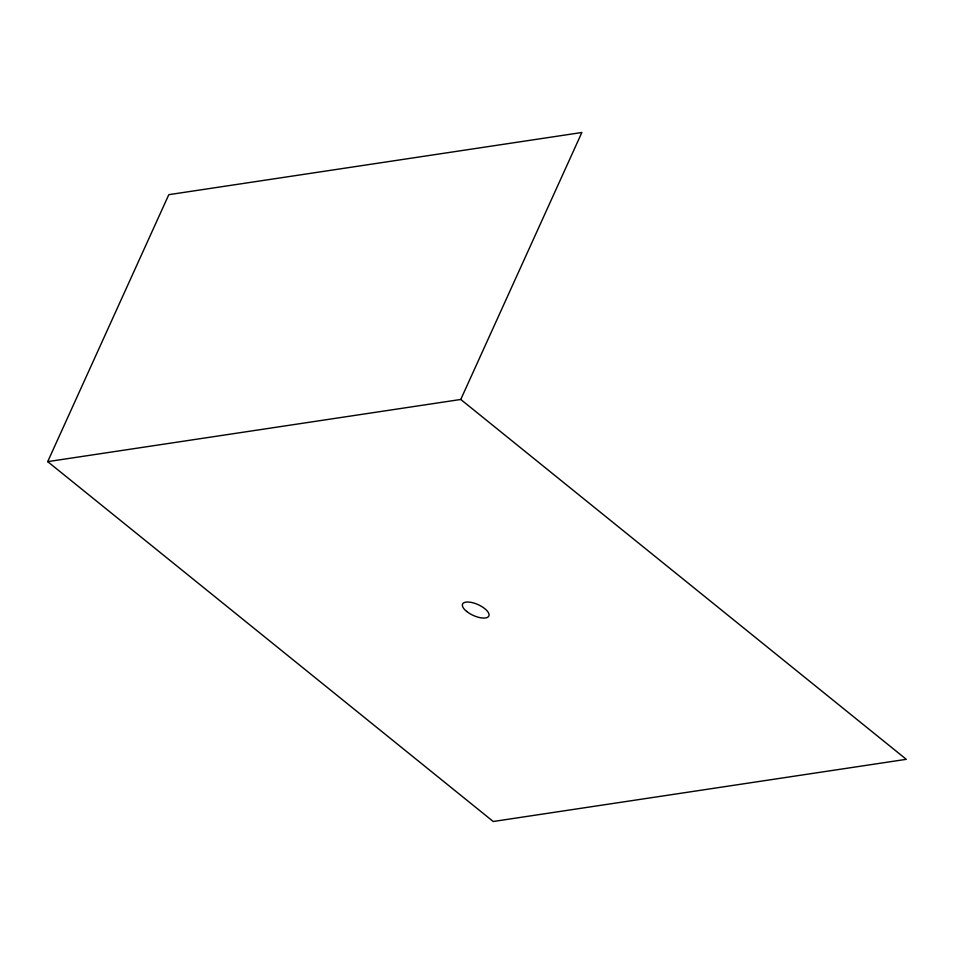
<?xml version="1.0" encoding="UTF-8"?>
<svg xmlns="http://www.w3.org/2000/svg" width="954" height="954" viewBox="0 0 954 954"><rect width="100%" height="100%" fill="white"/><g stroke="black" fill="none" stroke-linecap="round" stroke-linejoin="round"><path stroke-width="1.43" d="M47.7 461.641L168.798 194.676L581.857 132.499L460.758 399.464L47.7 461.641L493.242 821.501L906.3 759.324L460.758 399.464M466.625 611.407A14.429 5.915 24.4 0 0 488.746 616.212A14.429 5.915 24.4 0 0 471.765 602.499A14.429 5.915 24.4 0 0 466.625 611.407"/></g></svg>
